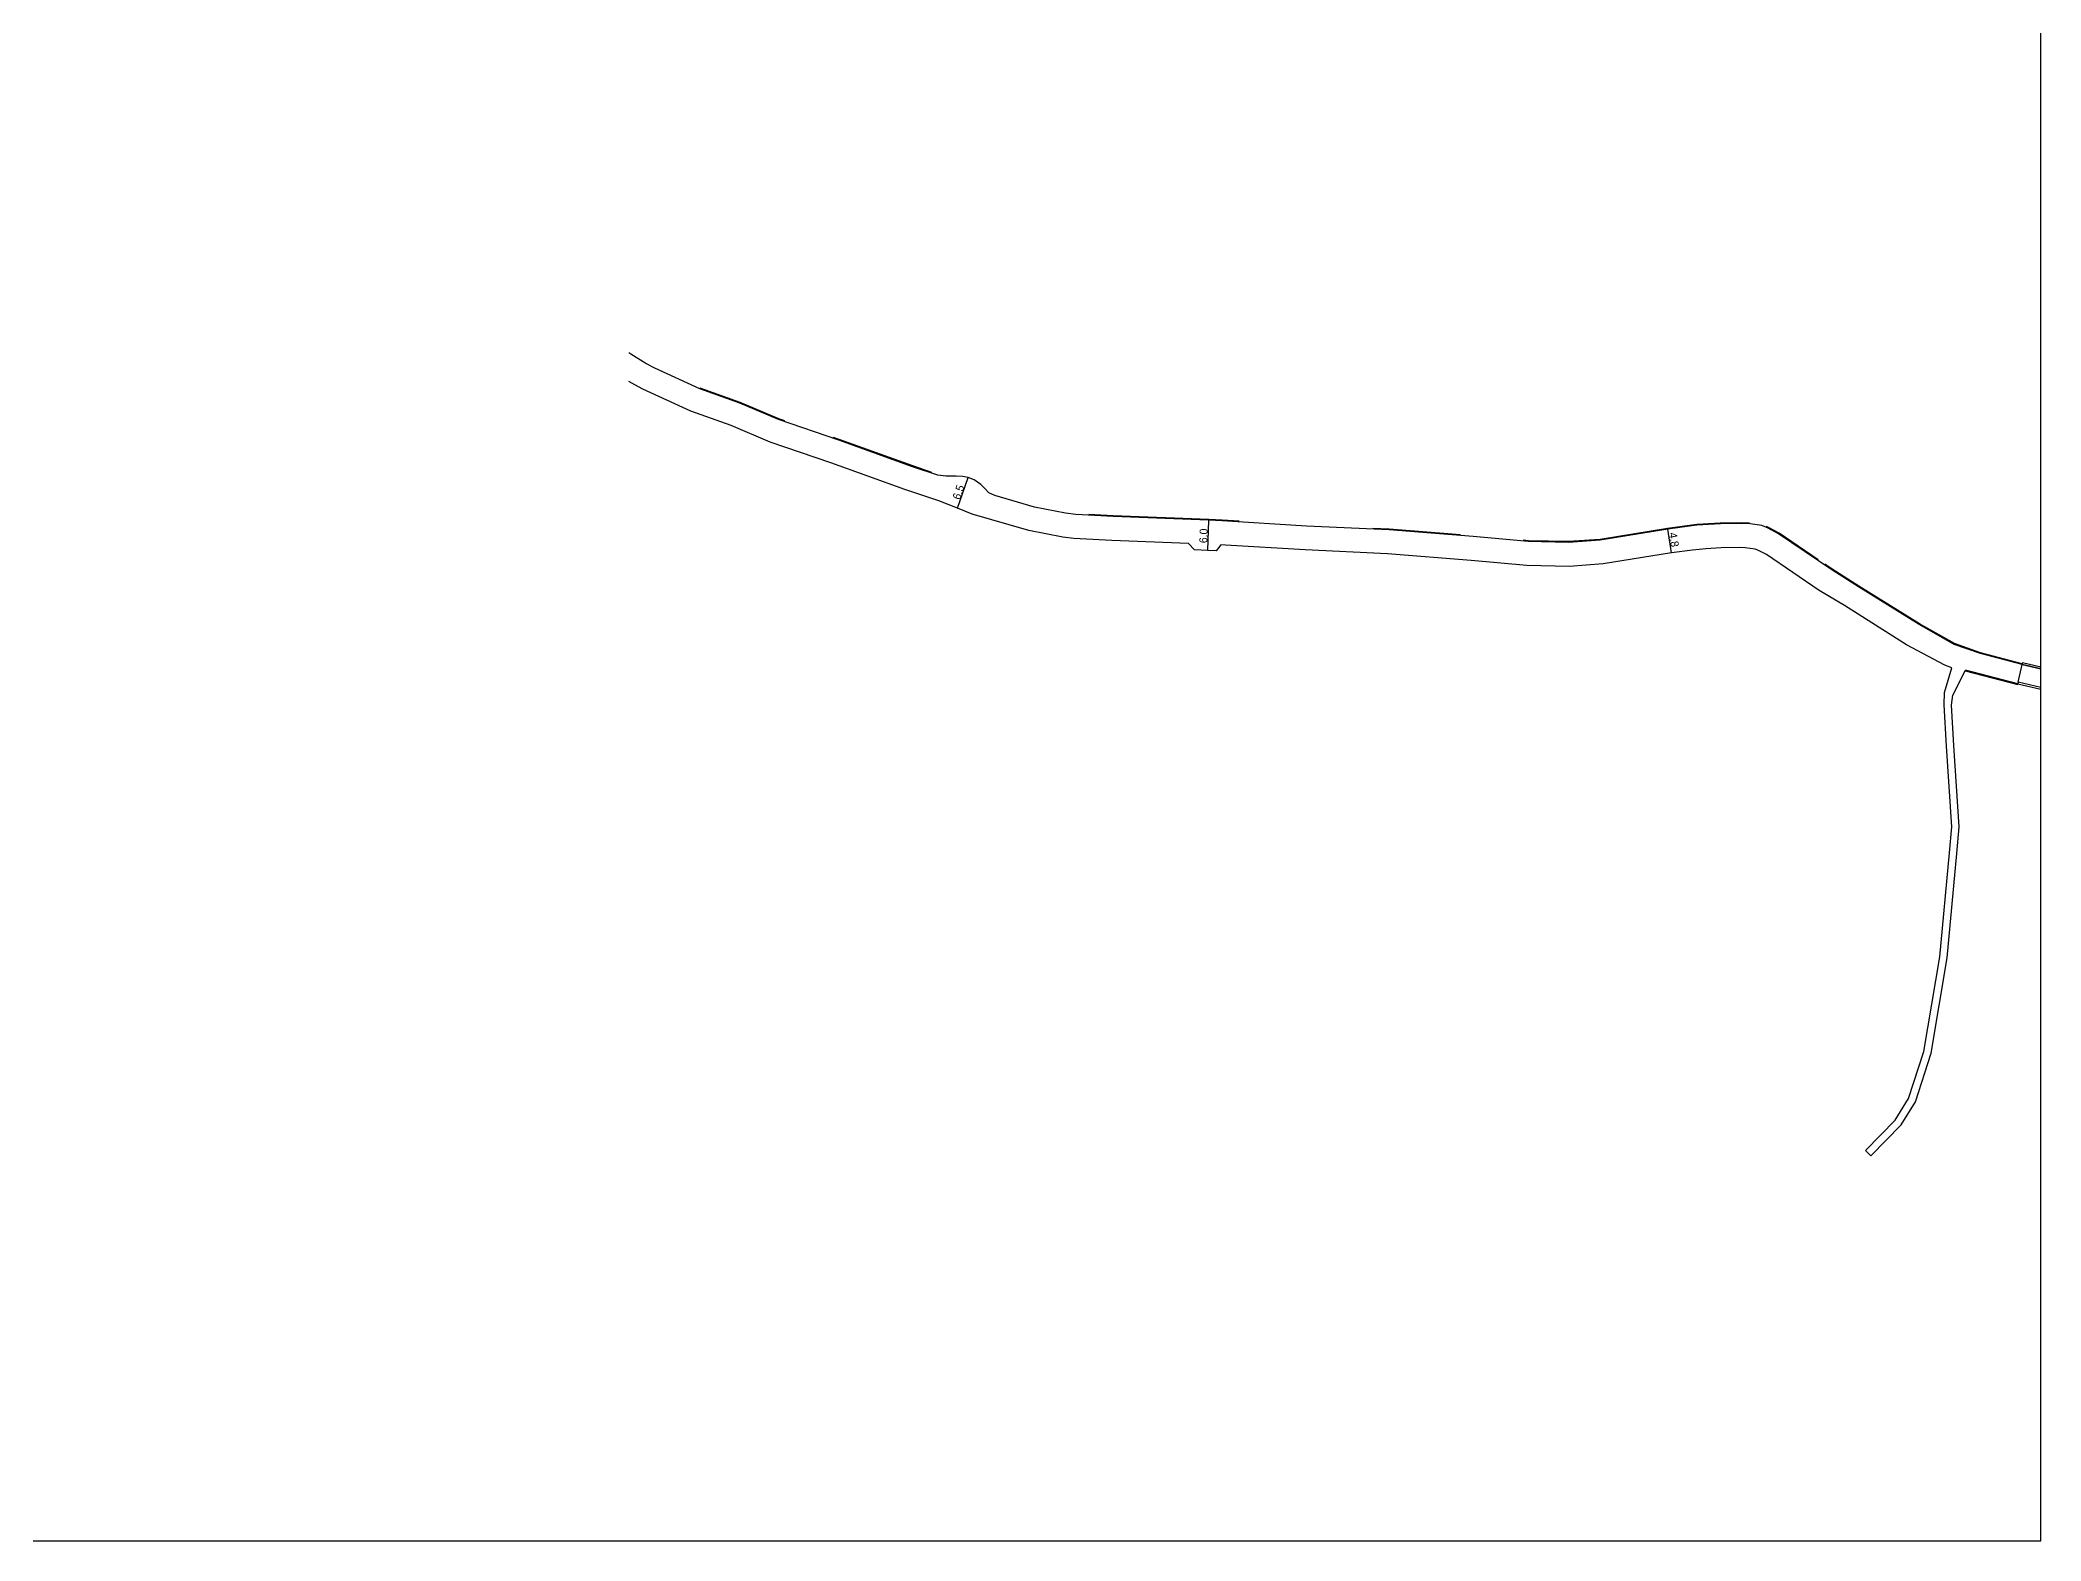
# Model space of a CAD drawing. Header units: metres. Extents: x -28800 to -28000, y -90000 to -89400.
# Drawn here: x -28400 to -28000, y -90000 to -89700 of the extents above; entities that cross this region are included whole.
import ezdxf

# ---------------------------------------------------------------- set-up
doc = ezdxf.new("R2010")
doc.units = ezdxf.units.M
doc.header["$LTSCALE"] = 2.5
for name, color, linetype in [('図郭', 7, 'Continuous'), ('幅員', 7, 'Continuous'), ('歩道・分離帯・安全施設', 7, 'Continuous'), ('道路', 7, 'Continuous')]:
    doc.layers.add(name, color=color, linetype=linetype)
doc.styles.get("Standard").update_dxf_attribs({"font": ''})
doc.styles.get('Standard').set_extended_font_data('@MS PGothic')

msp = doc.modelspace()

# ---------------------------------------------------------------- linework, layer by layer
at = {"layer": '図郭'}
msp.add_lwpolyline([(-28800, -90000), (-28000, -90000), (-28000, -89400), (-28800, -89400)], close=True, dxfattribs=at)
at = {"layer": '幅員', "flags": 128}
for points in [[(-28216.56, -89793.6), (-28214.47, -89787.45)], [(-28166.39, -89796), (-28166.64, -89802)], [(-28073.86, -89802.52), (-28074.62, -89797.78)]]:
    msp.add_lwpolyline(points, dxfattribs=at)
at = {"layer": '歩道・分離帯・安全施設', "flags": 128}
for points in [[(-28251.08, -89776.14), (-28252.29, -89775.73), (-28260.05, -89772.47), (-28268.01, -89769.59)], [(-28221.71, -89786.43), (-28225.54, -89785.14), (-28240.27, -89779.83), (-28241.37, -89779.45)], [(-28160.31, -89796.17), (-28163.67, -89795.96), (-28166.38, -89795.85), (-28185.46, -89795.07), (-28190.34, -89794.81)], [(-28116.07, -89798.88), (-28130.32, -89797.77), (-28133.56, -89797.62)], [(-28058.3, -89796.57), (-28059.8, -89796.5), (-28064.1, -89796.56), (-28068.8, -89796.83), (-28074.64, -89797.63), (-28088.12, -89799.8), (-28094.44, -89800.26), (-28102.48, -89800.09), (-28103.5, -89799.99)], [(-28044.52, -89803.89), (-28052.37, -89798.55), (-28054.47, -89797.41), (-28054.91, -89797.25)], [(-28003.73, -89824.67), (-28012.07, -89822.49), (-28017.31, -89820.65), (-28024.27, -89816.66), (-28036.42, -89809.17), (-28041.72, -89805.79), (-28043.21, -89804.78)], [(-28015.18, -89826.1), (-28004.62, -89828.83)]]:
    msp.add_lwpolyline(points, dxfattribs=at)
at = {"layer": '道路', "flags": 128}
for points in [[(-28003.77, -89824.82), (-28012.11, -89822.63), (-28017.38, -89820.79), (-28024.34, -89816.79), (-28036.5, -89809.3), (-28041.8, -89805.92), (-28052.44, -89798.68), (-28054.53, -89797.55), (-28055.83, -89797.06), (-28058.16, -89796.72), (-28059.8, -89796.66), (-28064.09, -89796.71), (-28068.79, -89796.98), (-28074.62, -89797.78), (-28088.1, -89799.95), (-28094.43, -89800.41), (-28102.49, -89800.24), (-28113.54, -89799.22), (-28130.33, -89797.92), (-28146.84, -89797.14), (-28163.67, -89796.11), (-28166.39, -89796), (-28185.47, -89795.22), (-28192.93, -89794.83), (-28195.01, -89794.58), (-28201.22, -89793.35), (-28209.15, -89791.05), (-28210.32, -89790.49), (-28211.16, -89789.64), (-28211.91, -89788.81), (-28213.27, -89787.9), (-28214.47, -89787.45), (-28215.61, -89787.26), (-28216.85, -89787.14), (-28218.92, -89787.16), (-28220.52, -89786.99), (-28225.58, -89785.29), (-28240.32, -89779.97), (-28252.35, -89775.87), (-28260.1, -89772.6), (-28268.07, -89769.73), (-28277.11, -89765.58), (-28278.92, -89764.65), (-28281.92, -89762.82), (-28282.28, -89762.53)], [(-28017.85, -89825.45), (-28019.21, -89824.95), (-28026.86, -89820.88), (-28039.29, -89813.05), (-28044.34, -89810), (-28054.85, -89802.85), (-28056.57, -89801.95), (-28057.15, -89801.75), (-28059.13, -89801.49), (-28060.01, -89801.46), (-28063.92, -89801.51), (-28067.03, -89801.69), (-28069.65, -89801.95), (-28073.86, -89802.52), (-28087.54, -89804.72), (-28094.31, -89805.21), (-28102.76, -89805.03), (-28113.92, -89804.01), (-28130.62, -89802.71), (-28147.09, -89801.93), (-28163.01, -89800.96), (-28163.92, -89800.91), (-28164.87, -89802.07), (-28166.64, -89802), (-28169.2, -89801.89), (-28170.42, -89800.64), (-28185.73, -89800.01), (-28193.33, -89799.62), (-28195.53, -89799.37), (-28202.36, -89798.01), (-28213.65, -89794.75), (-28216.56, -89793.6), (-28220.32, -89792.11), (-28227.15, -89789.82), (-28241.89, -89784.5), (-28254.06, -89780.36), (-28261.86, -89777.07), (-28269.89, -89774.17), (-28279.5, -89769.76), (-28281.11, -89768.94), (-28282.28, -89768.22)], [(-28035.09, -89921.98), (-28029.15, -89915.9), (-28026.47, -89911.57), (-28023.42, -89902.15), (-28020.23, -89883.26), (-28018.3, -89862.46), (-28017.85, -89857.27), (-28018.89, -89841.12), (-28019.37, -89832.9), (-28019.27, -89830.43), (-28017.85, -89825.45)], [(-28034.02, -89923.03), (-28027.96, -89916.83), (-28025.1, -89912.2), (-28021.96, -89902.51), (-28018.74, -89883.46), (-28016.8, -89862.59), (-28016.35, -89857.28), (-28017.4, -89841.01), (-28017.87, -89832.96), (-28017.59, -89830.94), (-28015.18, -89826.1), (-28015.12, -89825.96)], [(-28000, -89829.39), (-28004.54, -89828.33), (-28004.61, -89828.67), (-28015.12, -89825.96)], [(-28000, -89825.33), (-28003.69, -89824.48), (-28003.73, -89824.67), (-28003.77, -89824.82), (-28000, -89825.69)], [(-28000, -89825.69), (-28003.77, -89824.82)], [(-28000, -89829.39), (-28004.54, -89828.33), (-28004.61, -89828.67), (-28000, -89829.75)], [(-28000, -89829.39), (-28004.54, -89828.33)], [(-28035.09, -89921.98), (-28034.02, -89923.03)]]:
    msp.add_lwpolyline(points, dxfattribs=at)
at = {"layer": '道路'}
msp.add_lwpolyline([(-28004.54, -89828.33), (-28003.77, -89824.82), (-28000, -89825.69)], dxfattribs=at)

# ---------------------------------------------------------------- texts
at = {"layer": '幅員'}
for s, rotation, p in [('6.5', 71.2134, (-28216.12, -89792)), ('6.0', 87.6423, (-28166.68, -89800.59)), ('4.8', 279.1222, (-28074.39, -89798.56))]:
    msp.add_text(s, height=1.6, rotation=rotation, dxfattribs=at).set_placement(p)

doc.saveas('drawing.dxf')
